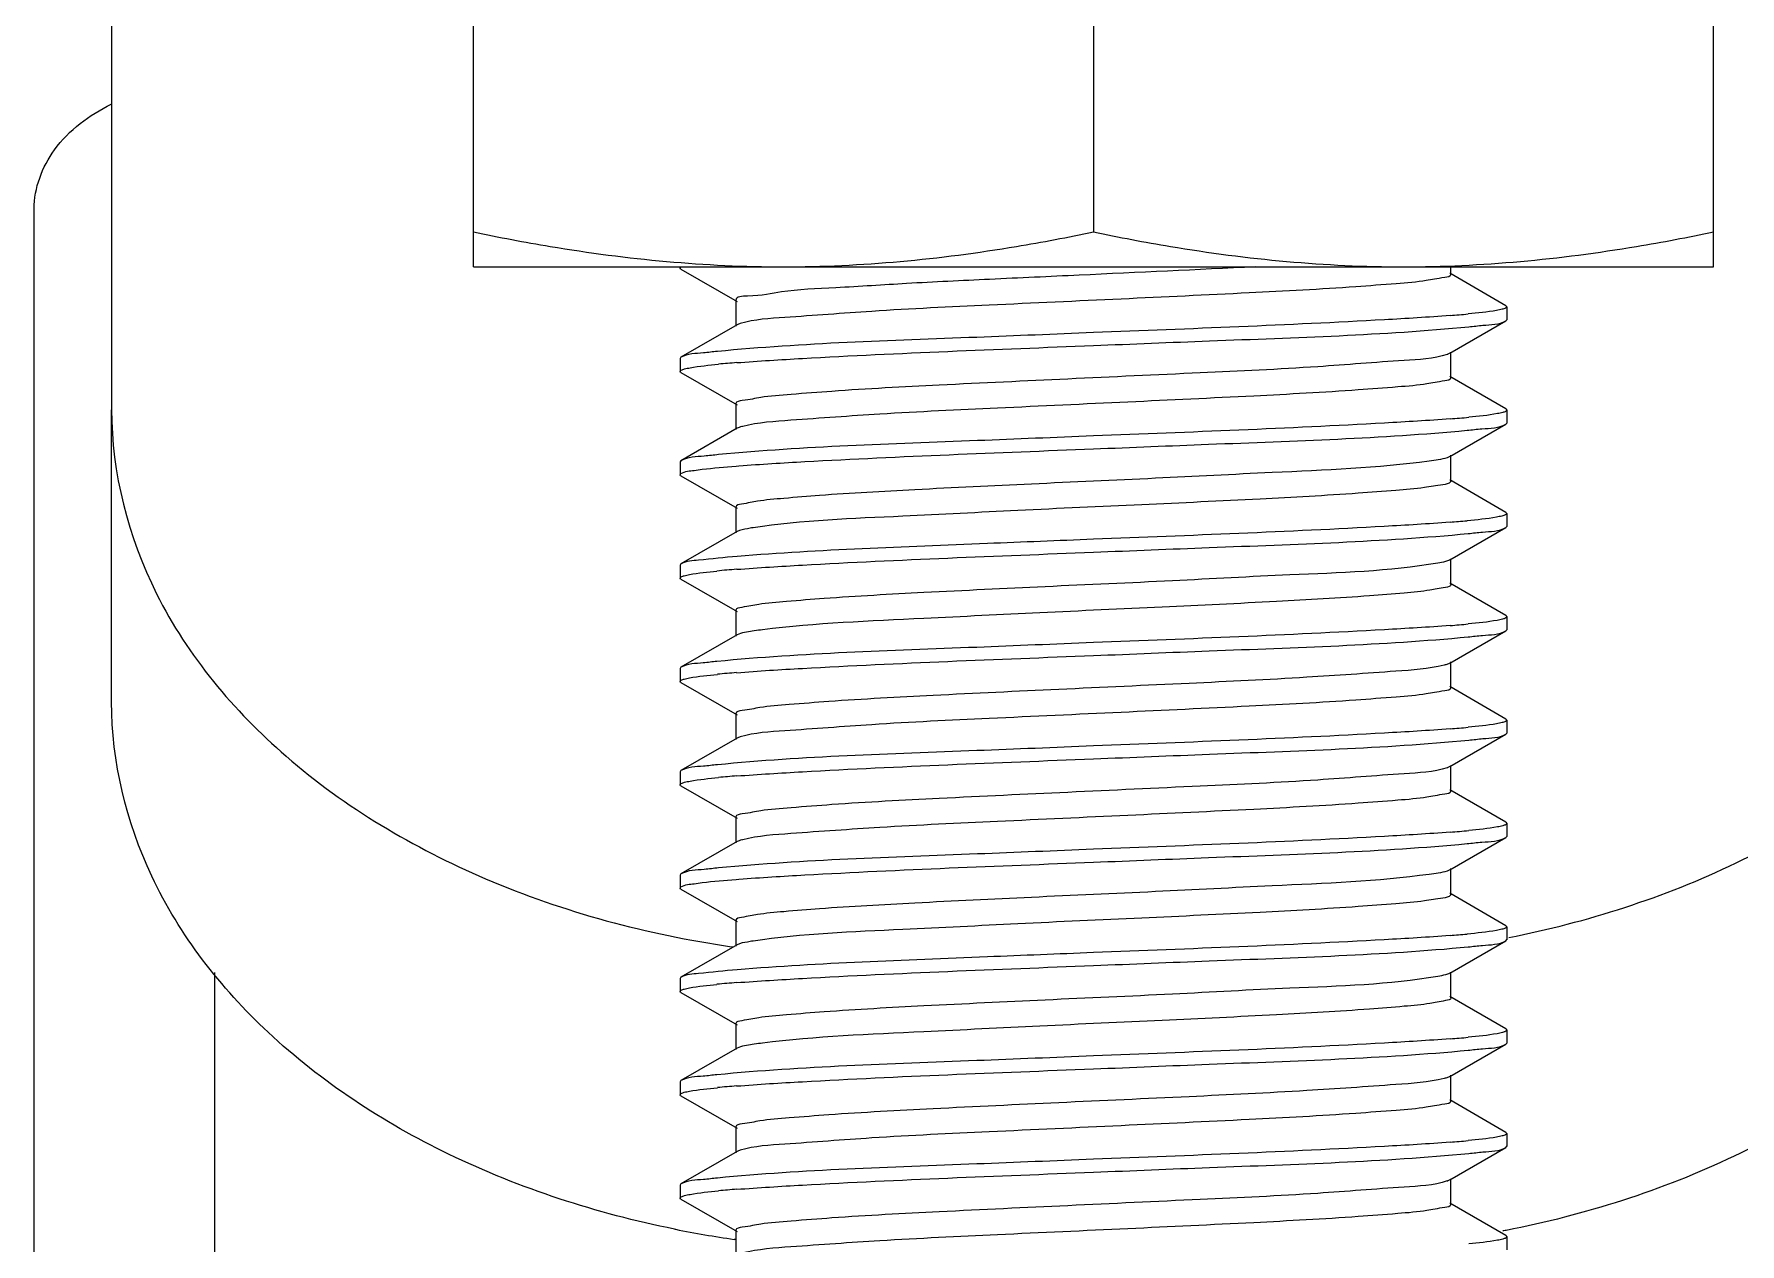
# Model space of a CAD drawing. Extents: x 1382187 to 1725648, y 860327 to 1571294.
# Drawn here: x 1505839.4 to 1506133.1, y 1238495.9 to 1238704.3 of the extents above; entities that cross this region are included whole.
import ezdxf

# ---------------------------------------------------------------- set-up
doc = ezdxf.new("R2010")
doc.units = 0
doc.header["$LTSCALE"] = 1000
doc.header["$MEASUREMENT"] = 0

msp = doc.modelspace()

# ---------------------------------------------------------------- linework, layer by layer
at = {"linetype": 'Continuous'}
for p, q in [((1505915.06, 1238664.22), (1505915.06, 1239198.07)), ((1506128.6, 1238664.22), (1506128.6, 1239198.07)), ((1506021.83, 1239192.06), (1506021.83, 1238670.24)), ((1505852.77, 1238982.51), (1505852.77, 1238639.59)), ((1505839.43, 1235660.53), (1505839.43, 1238674.19)), ((1505915.06, 1238664.22), (1506128.6, 1238664.22)), ((1506083.37, 1238662.89), (1506083.37, 1238664.22)), ((1505950.81, 1238663.81), (1505950.65, 1238664)), ((1505950.81, 1238663.81), (1505960.47, 1238658.22)), ((1506092.84, 1238657.52), (1506083.18, 1238663.11)), ((1505960.28, 1238658.44), (1505960.28, 1238653.99)), ((1506092.84, 1238657.52), (1506093.01, 1238657.33)), ((1506093.01, 1238657.33), (1506093.01, 1238655.1)), ((1505960.47, 1238654.22), (1505950.81, 1238648.63)), ((1506083.18, 1238649.32), (1506092.84, 1238654.91)), ((1506092.84, 1238654.91), (1506093.01, 1238655.11)), ((1506083.37, 1238645.09), (1506083.37, 1238649.54)), ((1505950.81, 1238648.63), (1505950.65, 1238648.43)), ((1505950.65, 1238648.43), (1505950.65, 1238646.21)), ((1506083.18, 1238649.32), (1506082.83, 1238649.16)), ((1505950.81, 1238646.01), (1505950.65, 1238646.21)), ((1505950.81, 1238646.01), (1505960.47, 1238640.42)), ((1506092.84, 1238639.73), (1506083.18, 1238645.32)), ((1505960.28, 1238640.65), (1505960.28, 1238636.2)), ((1505852.77, 1238589.26), (1505852.77, 1238639.59)), ((1506092.84, 1238639.73), (1506093.01, 1238639.53)), ((1506093.01, 1238639.53), (1506093.01, 1238637.31)), ((1505960.47, 1238636.42), (1505950.81, 1238630.83)), ((1506083.18, 1238631.52), (1506092.84, 1238637.11)), ((1506092.84, 1238637.11), (1506093.01, 1238637.31)), ((1506083.37, 1238627.3), (1506083.37, 1238631.75)), ((1505950.81, 1238630.83), (1505950.65, 1238630.64)), ((1505950.65, 1238630.64), (1505950.65, 1238628.41)), ((1505960.29, 1238629.9), (1505960.79, 1238629.94)), ((1505950.81, 1238628.22), (1505950.65, 1238628.41)), ((1505950.81, 1238628.22), (1505960.47, 1238622.63)), ((1506092.84, 1238621.93), (1506083.18, 1238627.52)), ((1505960.28, 1238622.85), (1505960.28, 1238618.4)), ((1506092.84, 1238621.93), (1506093.01, 1238621.74)), ((1506093.01, 1238621.74), (1506093.01, 1238619.51)), ((1505960.47, 1238618.63), (1505950.81, 1238613.04)), ((1506083.18, 1238613.73), (1506092.84, 1238619.32)), ((1506092.84, 1238619.32), (1506093.01, 1238619.51)), ((1505950.81, 1238613.04), (1505950.65, 1238612.84)), ((1505950.65, 1238612.84), (1505950.65, 1238610.62)), ((1506083.37, 1238609.5), (1506083.37, 1238613.95)), ((1505950.81, 1238610.42), (1505950.65, 1238610.62)), ((1505950.81, 1238610.42), (1505960.47, 1238604.83)), ((1506092.84, 1238604.14), (1506083.18, 1238609.73)), ((1505960.28, 1238605.06), (1505960.28, 1238600.61)), ((1506092.84, 1238604.14), (1506093.01, 1238603.94)), ((1506093.01, 1238603.94), (1506093.01, 1238601.72)), ((1505960.47, 1238600.83), (1505950.81, 1238595.24)), ((1505960.74, 1238600.96), (1505960.47, 1238600.83)), ((1506083.18, 1238595.93), (1506092.84, 1238601.52)), ((1506092.84, 1238601.52), (1506093.01, 1238601.72)), ((1505950.81, 1238595.24), (1505950.65, 1238595.05)), ((1505950.65, 1238595.05), (1505950.65, 1238592.82)), ((1506083.37, 1238591.71), (1506083.37, 1238596.16)), ((1505950.81, 1238592.63), (1505950.65, 1238592.82)), ((1505950.81, 1238592.63), (1505960.47, 1238587.04)), ((1506092.84, 1238586.34), (1506083.18, 1238591.93)), ((1505960.28, 1238587.26), (1505960.28, 1238582.81)), ((1506092.84, 1238586.34), (1506093.01, 1238586.15)), ((1506093.01, 1238586.15), (1506093.01, 1238583.92)), ((1505960.47, 1238583.04), (1505950.81, 1238577.45)), ((1506083.18, 1238578.14), (1506092.84, 1238583.73)), ((1506092.84, 1238583.73), (1506093.01, 1238583.93)), ((1505950.81, 1238577.45), (1505950.65, 1238577.25)), ((1505950.65, 1238577.25), (1505950.65, 1238575.03)), ((1506083.18, 1238578.14), (1506082.83, 1238577.99)), ((1506083.37, 1238573.91), (1506083.37, 1238578.36)), ((1505950.81, 1238574.83), (1505950.65, 1238575.03)), ((1505950.81, 1238574.83), (1505960.47, 1238569.24)), ((1506092.84, 1238568.55), (1506083.18, 1238574.14)), ((1505960.28, 1238569.47), (1505960.28, 1238565.02)), ((1506092.84, 1238568.55), (1506093.01, 1238568.35)), ((1506093.01, 1238568.35), (1506093.01, 1238566.13)), ((1505960.47, 1238565.24), (1505950.81, 1238559.65)), ((1506083.18, 1238560.34), (1506092.84, 1238565.93)), ((1506092.84, 1238565.93), (1506093.01, 1238566.13)), ((1505950.81, 1238559.65), (1505950.65, 1238559.46)), ((1505950.65, 1238559.46), (1505950.65, 1238557.23)), ((1505960.29, 1238558.72), (1505960.79, 1238558.76)), ((1506083.37, 1238556.12), (1506083.37, 1238560.57)), ((1505950.81, 1238557.04), (1505950.65, 1238557.23)), ((1505950.81, 1238557.04), (1505960.47, 1238551.45)), ((1506092.84, 1238550.75), (1506083.18, 1238556.34)), ((1505960.28, 1238551.67), (1505960.28, 1238547.22)), ((1506092.84, 1238550.75), (1506093.01, 1238550.56)), ((1506093.01, 1238550.56), (1506093.01, 1238548.33)), ((1505960.47, 1238547.45), (1505950.81, 1238541.86)), ((1505959.48, 1238547.13), (1505959.71, 1238547.1)), ((1506083.18, 1238542.55), (1506092.84, 1238548.14)), ((1506092.84, 1238548.14), (1506093.01, 1238548.34)), ((1505870.57, 1236243.7), (1505870.57, 1238542.66)), ((1505950.81, 1238541.86), (1505950.65, 1238541.66)), ((1505950.65, 1238541.66), (1505950.65, 1238539.44)), ((1506083.37, 1238538.32), (1506083.37, 1238542.77)), ((1505950.81, 1238539.24), (1505950.65, 1238539.44)), ((1505950.81, 1238539.24), (1505960.47, 1238533.65)), ((1506092.84, 1238532.96), (1506083.18, 1238538.55)), ((1505960.28, 1238533.88), (1505960.28, 1238529.43)), ((1506092.84, 1238532.96), (1506093.01, 1238532.76)), ((1506093.01, 1238532.76), (1506093.01, 1238530.54)), ((1505960.47, 1238529.65), (1505950.81, 1238524.06)), ((1505960.74, 1238529.78), (1505960.47, 1238529.65)), ((1506083.18, 1238524.75), (1506092.84, 1238530.34)), ((1506092.84, 1238530.34), (1506093.01, 1238530.54)), ((1505950.81, 1238524.06), (1505950.65, 1238523.87)), ((1505950.65, 1238523.87), (1505950.65, 1238521.64)), ((1506083.37, 1238520.53), (1506083.37, 1238524.98)), ((1505950.81, 1238521.45), (1505950.65, 1238521.64)), ((1505950.81, 1238521.45), (1505960.47, 1238515.86)), ((1506092.84, 1238515.16), (1506083.18, 1238520.75)), ((1505960.28, 1238516.08), (1505960.28, 1238511.63)), ((1506092.84, 1238515.16), (1506093.01, 1238514.97)), ((1506093.01, 1238514.97), (1506093.01, 1238512.74)), ((1505960.47, 1238511.86), (1505950.81, 1238506.27)), ((1506083.18, 1238506.96), (1506092.84, 1238512.55)), ((1506092.84, 1238512.55), (1506093.01, 1238512.75)), ((1505950.81, 1238506.27), (1505950.65, 1238506.07)), ((1505950.65, 1238506.07), (1505950.65, 1238503.85)), ((1506083.18, 1238506.96), (1506082.83, 1238506.81)), ((1506083.37, 1238502.73), (1506083.37, 1238507.18)), ((1505950.81, 1238503.65), (1505950.65, 1238503.85)), ((1505950.81, 1238503.65), (1505960.47, 1238498.06)), ((1506092.84, 1238497.37), (1506083.18, 1238502.96)), ((1505949.88, 1238498.45), (1505949.69, 1238498.49)), ((1505960.22, 1238496.7), (1505959.99, 1238496.73)), ((1505960.28, 1238498.29), (1505960.28, 1238493.84)), ((1506092.5, 1238498.21), (1506092.31, 1238498.17)), ((1506092.74, 1238498.25), (1506092.5, 1238498.21)), ((1506092.87, 1238498.28), (1506092.74, 1238498.25)), ((1506092.84, 1238497.37), (1506093.01, 1238497.17)), ((1506093.01, 1238497.17), (1506093.01, 1238494.95))]:
    msp.add_line(p, q, dxfattribs=at)
for centre, radius, start, end in [((1506067.52, 1238857.54), 202.32, 274.4572, 275.3373), ((1505976.05, 1238446.93), 201.39, 94.4567, 95.3502), ((1506081.48, 1238653.05), 4.11, 287.9093, 289.0439), ((1506067.75, 1238837.07), 199.64, 274.4562, 275.3757), ((1505963.65, 1238627.45), 9.56, 103.4604, 104.3304), ((1506067.15, 1238826.34), 206.72, 274.4595, 275.2732), ((1505975.54, 1238417.47), 195.24, 94.4466, 95.4486), ((1506067.56, 1238803.69), 201.86, 274.4571, 275.3431), ((1505975.66, 1238398.24), 196.68, 94.4521, 95.4224), ((1506067.52, 1238786.36), 202.32, 274.4572, 275.3373), ((1505976.05, 1238375.75), 201.39, 94.4567, 95.3502), ((1506081.48, 1238581.87), 4.11, 287.9093, 289.0439), ((1506067.75, 1238765.89), 199.64, 274.4562, 275.3757), ((1505963.65, 1238556.27), 9.56, 103.4604, 104.3304), ((1506067.15, 1238755.16), 206.72, 274.4595, 275.2732), ((1505975.54, 1238346.29), 195.24, 94.4466, 95.4486), ((1506067.56, 1238732.51), 201.86, 274.4571, 275.3431), ((1505975.66, 1238327.06), 196.68, 94.4521, 95.4224), ((1506067.52, 1238715.18), 202.32, 274.4572, 275.3373), ((1506081.48, 1238510.69), 4.11, 287.9093, 289.0439), ((1505976.05, 1238304.57), 201.39, 94.4567, 95.3502), ((1505985.39, 1238675.95), 181.01, 258.6889, 261.9339)]:
    msp.add_arc(centre, radius, start, end, dxfattribs=at)
for points, knots in [([(1505839.43, 1238674.19), (1505839.43, 1238677.78), (1505842.41, 1238685.6), (1505848.94, 1238690.36), (1505852.68, 1238692.22)], [0, 0, 0, 0, 0.461863, 1, 1, 1, 1]), ([(1505915.06, 1238670.24), (1505919.45, 1238669.31), (1505937.06, 1238665.95), (1505955.01, 1238664.22), (1505968.44, 1238664.22)], [0, 0, 0, 0, 0.250789, 1, 1, 1, 1]), ([(1505968.44, 1238664.22), (1505981.87, 1238664.22), (1505999.82, 1238665.95), (1506017.43, 1238669.31), (1506021.83, 1238670.24)], [0, 0, 0, 0, 0.749211, 1, 1, 1, 1]), ([(1506021.83, 1238670.24), (1506026.22, 1238669.31), (1506043.83, 1238665.95), (1506061.78, 1238664.22), (1506075.21, 1238664.22)], [0, 0, 0, 0, 0.250789, 1, 1, 1, 1]), ([(1506075.21, 1238664.22), (1506088.64, 1238664.22), (1506106.59, 1238665.95), (1506124.2, 1238669.31), (1506128.6, 1238670.24)], [0, 0, 0, 0, 0.749211, 1, 1, 1, 1]), ([(1505950.65, 1238664), (1505950.65, 1238664.04), (1505950.71, 1238664.14), (1505950.81, 1238664.19), (1505950.87, 1238664.22)], [0, 0, 0, 0, 0.384576, 1, 1, 1, 1]), ([(1506049.75, 1238664.22), (1506039.63, 1238663.7), (1506024.35, 1238663.01), (1506004.35, 1238662.07), (1505990.28, 1238661.41), (1505978.61, 1238660.62), (1505968.79, 1238660.22), (1505964.31, 1238659.1), (1505960.28, 1238659.15), (1505960.28, 1238658.44)], [0, 0, 0, 0, 0.338564, 0.510837, 0.670229, 0.806445, 0.910702, 0.97638, 1, 1, 1, 1]), ([(1506083.37, 1238662.89), (1506083.37, 1238662.49), (1506081.27, 1238662.25), (1506078.71, 1238661.67), (1506073.28, 1238661.25), (1506063.3, 1238660.47), (1506047.38, 1238659.64), (1506026.39, 1238658.65), (1506004.71, 1238657.64), (1505985.37, 1238656.76), (1505971.14, 1238655.61), (1505963.49, 1238655.17), (1505961.02, 1238654.43)], [0, 0, 0, 0, 0.009703, 0.035887, 0.07813, 0.135078, 0.284815, 0.464601, 0.649729, 0.81476, 0.937049, 1, 1, 1, 1]), ([(1506083.25, 1238655.83), (1506079.47, 1238655.53), (1506059.01, 1238654.29), (1506038.53, 1238653.54), (1506021.83, 1238652.88)], [0, 0, 0, 0, 0.184553, 1, 1, 1, 1]), ([(1506092.19, 1238656.9), (1506091.88, 1238656.82), (1506089.94, 1238656.43), (1506087.98, 1238656.25), (1506086.34, 1238656.09)], [0, 0, 0, 0, 0.163341, 1, 1, 1, 1]), ([(1506093, 1238657.33), (1506093, 1238657.23), (1506092.67, 1238657.02), (1506092.4, 1238656.95), (1506092.19, 1238656.9)], [0, 0, 0, 0, 0.314295, 1, 1, 1, 1]), ([(1506021.83, 1238652.88), (1506015.14, 1238652.61), (1505993.55, 1238651.69), (1505971.92, 1238651.07), (1505957.07, 1238649.64)], [0, 0, 0, 0, 0.309586, 1, 1, 1, 1]), ([(1505961.02, 1238654.43), (1505960.91, 1238654.4), (1505960.72, 1238654.34), (1505960.55, 1238654.26), (1505960.47, 1238654.22)], [0, 0, 0, 0, 0.569522, 1, 1, 1, 1]), ([(1506021.83, 1238650.66), (1506028.49, 1238650.92), (1506050.03, 1238651.84), (1506071.61, 1238652.47), (1506086.45, 1238653.88)], [0, 0, 0, 0, 0.309073, 1, 1, 1, 1]), ([(1506086.45, 1238653.88), (1506087.26, 1238653.96), (1506089.37, 1238654.25), (1506091.68, 1238654.24), (1506092.84, 1238654.91)], [0, 0, 0, 0, 0.379133, 1, 1, 1, 1]), ([(1505957.07, 1238649.64), (1505956.27, 1238649.57), (1505954.21, 1238649.27), (1505951.95, 1238649.28), (1505950.81, 1238648.63)], [0, 0, 0, 0, 0.378727, 1, 1, 1, 1]), ([(1505960.4, 1238647.71), (1505964.17, 1238648), (1505984.64, 1238649.24), (1506005.12, 1238649.99), (1506021.83, 1238650.66)], [0, 0, 0, 0, 0.184541, 1, 1, 1, 1]), ([(1505950.65, 1238646.21), (1505950.65, 1238646.3), (1505950.97, 1238646.51), (1505951.23, 1238646.57), (1505951.44, 1238646.63)], [0, 0, 0, 0, 0.315177, 1, 1, 1, 1]), ([(1505951.44, 1238646.63), (1505951.74, 1238646.71), (1505953.67, 1238647.1), (1505955.63, 1238647.28), (1505957.27, 1238647.44)], [0, 0, 0, 0, 0.16229, 1, 1, 1, 1]), ([(1506082.75, 1238649.14), (1506080.37, 1238648.37), (1506072.8, 1238647.97), (1506058.7, 1238646.78), (1506039.37, 1238645.92), (1506017.64, 1238644.9), (1505996.53, 1238643.91), (1505980.51, 1238643.08), (1505970.46, 1238642.29), (1505964.98, 1238641.87), (1505962.39, 1238641.28), (1505960.28, 1238641.05), (1505960.28, 1238640.65)], [0, 0, 0, 0, 0.061098, 0.182334, 0.347135, 0.532706, 0.713328, 0.863975, 0.921317, 0.963856, 0.990226, 1, 1, 1, 1]), ([(1506083.37, 1238645.09), (1506083.37, 1238644.71), (1506081.33, 1238644.46), (1506078.83, 1238643.89), (1506073.53, 1238643.47), (1506063.77, 1238642.7), (1506048.17, 1238641.88), (1506027.52, 1238640.9), (1506006.04, 1238639.91), (1505986.68, 1238639.01), (1505972.08, 1238637.95), (1505964.14, 1238637.4), (1505961.43, 1238636.74)], [0, 0, 0, 0, 0.009517, 0.035128, 0.076492, 0.132277, 0.279305, 0.456588, 0.640385, 0.806077, 0.931494, 1, 1, 1, 1]), ([(1505852.77, 1238639.59), (1505852.77, 1238628.72), (1505858.73, 1238605.66), (1505882.62, 1238577.25), (1505917.54, 1238556.58), (1505944.99, 1238549.23), (1505959.48, 1238547.13)], [0, 0, 0, 0, 0.21365, 0.448299, 0.712201, 1, 1, 1, 1]), ([(1506083.26, 1238638.03), (1506079.49, 1238637.74), (1506059.02, 1238636.5), (1506038.53, 1238635.75), (1506021.83, 1238635.08)], [0, 0, 0, 0, 0.184509, 1, 1, 1, 1]), ([(1506092.3, 1238639.13), (1506091.99, 1238639.05), (1506090.06, 1238638.65), (1506088.1, 1238638.46), (1506086.45, 1238638.31)], [0, 0, 0, 0, 0.159053, 1, 1, 1, 1]), ([(1506093, 1238639.53), (1506093.01, 1238639.45), (1506092.72, 1238639.25), (1506092.48, 1238639.18), (1506092.3, 1238639.13)], [0, 0, 0, 0, 0.319254, 1, 1, 1, 1]), ([(1506093.37, 1238548.71), (1506106.83, 1238551.37), (1506132.16, 1238559.45), (1506164.06, 1238580.14), (1506185.59, 1238607.55), (1506190.88, 1238629.29), (1506190.88, 1238639.59)], [0, 0, 0, 0, 0.287091, 0.549791, 0.784575, 1, 1, 1, 1]), ([(1506021.83, 1238635.08), (1506015.18, 1238634.82), (1505993.66, 1238633.9), (1505972.1, 1238633.27), (1505957.27, 1238631.87)], [0, 0, 0, 0, 0.308784, 1, 1, 1, 1]), ([(1505961.29, 1238636.71), (1505961.12, 1238636.67), (1505960.85, 1238636.59), (1505960.58, 1238636.48), (1505960.47, 1238636.42)], [0, 0, 0, 0, 0.585672, 1, 1, 1, 1]), ([(1506021.83, 1238632.86), (1506028.43, 1238633.12), (1506049.88, 1238634.03), (1506071.36, 1238634.68), (1506086.15, 1238636.06)], [0, 0, 0, 0, 0.307895, 1, 1, 1, 1]), ([(1506086.15, 1238636.06), (1506087.01, 1238636.14), (1506089.21, 1238636.44), (1506091.63, 1238636.41), (1506092.84, 1238637.11)], [0, 0, 0, 0, 0.380051, 1, 1, 1, 1]), ([(1505957.27, 1238631.87), (1505956.45, 1238631.79), (1505954.32, 1238631.49), (1505951.99, 1238631.51), (1505950.81, 1238630.83)], [0, 0, 0, 0, 0.379378, 1, 1, 1, 1]), ([(1505960.79, 1238629.94), (1505964.57, 1238630.23), (1505984.9, 1238631.45), (1506005.26, 1238632.2), (1506021.83, 1238632.86)], [0, 0, 0, 0, 0.186017, 1, 1, 1, 1]), ([(1505950.65, 1238628.41), (1505950.65, 1238628.49), (1505951.48, 1238629.09), (1505952.32, 1238629.04), (1505953.1, 1238629.16)], [0, 0, 0, 0, 0.092798, 1, 1, 1, 1]), ([(1505953.1, 1238629.16), (1505953.55, 1238629.23), (1505955.94, 1238629.54), (1505958.35, 1238629.75), (1505960.29, 1238629.9)], [0, 0, 0, 0, 0.190958, 1, 1, 1, 1]), ([(1506079.66, 1238630.76), (1506070.7, 1238629.55), (1506054.93, 1238628.94), (1506032.09, 1238627.74), (1506011.56, 1238626.84), (1505992.32, 1238625.9), (1505978, 1238625.12), (1505969.14, 1238624.39), (1505964.37, 1238623.98), (1505962.1, 1238623.46), (1505960.28, 1238623.2), (1505960.28, 1238622.85)], [0, 0, 0, 0, 0.226556, 0.394464, 0.573122, 0.741029, 0.877994, 0.929534, 0.967621, 0.99116, 1, 1, 1, 1]), ([(1506083.18, 1238631.52), (1506083.03, 1238631.44), (1506081.89, 1238631.04), (1506080.69, 1238630.9), (1506079.66, 1238630.76)], [0, 0, 0, 0, 0.140461, 1, 1, 1, 1]), ([(1506083.33, 1238627.19), (1506083.02, 1238626.82), (1506081.29, 1238626.63), (1506078.3, 1238626.06), (1506073.35, 1238625.66), (1506063.96, 1238624.93), (1506049.35, 1238624.15), (1506029.83, 1238623.2), (1506009.31, 1238622.31), (1505987.01, 1238621.09), (1505971.74, 1238620.57), (1505963.22, 1238619.28)], [0, 0, 0, 0, 0.011937, 0.038615, 0.07957, 0.133598, 0.274096, 0.443272, 0.620779, 0.785256, 1, 1, 1, 1]), ([(1506083.37, 1238627.3), (1506083.37, 1238627.28), (1506083.36, 1238627.24), (1506083.34, 1238627.21), (1506083.33, 1238627.19)], [0, 0, 0, 0, 0.463467, 1, 1, 1, 1]), ([(1506083.23, 1238620.24), (1506079.46, 1238619.94), (1506059, 1238618.7), (1506038.52, 1238617.95), (1506021.83, 1238617.29)], [0, 0, 0, 0, 0.184619, 1, 1, 1, 1]), ([(1506092.17, 1238621.3), (1506091.85, 1238621.22), (1506089.86, 1238620.83), (1506087.84, 1238620.64), (1506086.15, 1238620.49)], [0, 0, 0, 0, 0.163149, 1, 1, 1, 1]), ([(1506093, 1238621.74), (1506093, 1238621.64), (1506092.66, 1238621.43), (1506092.38, 1238621.36), (1506092.17, 1238621.3)], [0, 0, 0, 0, 0.312916, 1, 1, 1, 1]), ([(1505963.22, 1238619.28), (1505962.89, 1238619.23), (1505961.97, 1238619.06), (1505961, 1238618.93), (1505960.47, 1238618.63)], [0, 0, 0, 0, 0.353551, 1, 1, 1, 1]), ([(1506021.83, 1238617.29), (1506015.74, 1238617.05), (1505995.29, 1238616.2), (1505974.82, 1238615.47), (1505960.5, 1238614.35)], [0, 0, 0, 0, 0.297814, 1, 1, 1, 1]), ([(1506021.83, 1238615.07), (1506028.47, 1238615.33), (1506049.98, 1238616.25), (1506071.53, 1238616.88), (1506086.36, 1238618.28)], [0, 0, 0, 0, 0.308711, 1, 1, 1, 1]), ([(1506086.36, 1238618.28), (1506087.18, 1238618.36), (1506089.32, 1238618.66), (1506091.66, 1238618.64), (1506092.84, 1238619.32)], [0, 0, 0, 0, 0.379419, 1, 1, 1, 1]), ([(1505960.5, 1238614.35), (1505958.27, 1238614.17), (1505955.12, 1238613.73), (1505951.71, 1238613.55), (1505950.82, 1238613.04)], [0, 0, 0, 0, 0.683777, 1, 1, 1, 1]), ([(1505960.4, 1238612.12), (1505964.17, 1238612.41), (1505984.64, 1238613.65), (1506005.12, 1238614.4), (1506021.83, 1238615.07)], [0, 0, 0, 0, 0.184504, 1, 1, 1, 1]), ([(1505951.37, 1238611.02), (1505951.66, 1238611.1), (1505953.52, 1238611.49), (1505955.42, 1238611.67), (1505957, 1238611.82)], [0, 0, 0, 0, 0.160861, 1, 1, 1, 1]), ([(1506081.12, 1238613.18), (1506072.72, 1238611.74), (1506057.39, 1238611.35), (1506034.87, 1238610.06), (1506013.84, 1238609.16), (1505993.89, 1238608.18), (1505978.93, 1238607.38), (1505969.63, 1238606.63), (1505964.59, 1238606.22), (1505962.21, 1238605.68), (1505960.28, 1238605.43), (1505960.28, 1238605.06)], [0, 0, 0, 0, 0.210773, 0.377666, 0.558838, 0.731273, 0.873076, 0.926648, 0.966309, 0.990838, 1, 1, 1, 1]), ([(1506083.18, 1238613.73), (1506082.95, 1238613.59), (1506082.25, 1238613.4), (1506081.56, 1238613.26), (1506081.12, 1238613.18)], [0, 0, 0, 0, 0.374139, 1, 1, 1, 1]), ([(1505950.65, 1238610.62), (1505950.65, 1238610.71), (1505950.94, 1238610.9), (1505951.18, 1238610.97), (1505951.37, 1238611.02)], [0, 0, 0, 0, 0.319044, 1, 1, 1, 1]), ([(1506083.37, 1238609.5), (1506083.37, 1238609.16), (1506081.61, 1238608.89), (1506079.39, 1238608.4), (1506074.75, 1238607.98), (1506066.1, 1238607.27), (1506052.11, 1238606.49), (1506033.23, 1238605.57), (1506012.96, 1238604.67), (1505990.02, 1238603.5), (1505974.06, 1238602.83), (1505964.85, 1238601.71)], [0, 0, 0, 0, 0.008683, 0.031763, 0.069103, 0.119686, 0.254361, 0.420111, 0.597552, 0.765912, 1, 1, 1, 1]), ([(1506083.25, 1238602.44), (1506079.48, 1238602.15), (1506059.01, 1238600.91), (1506038.53, 1238600.16), (1506021.83, 1238599.49)], [0, 0, 0, 0, 0.184538, 1, 1, 1, 1]), ([(1506092.28, 1238603.54), (1506091.97, 1238603.45), (1506090.01, 1238603.05), (1506088.03, 1238602.87), (1506086.36, 1238602.71)], [0, 0, 0, 0, 0.159502, 1, 1, 1, 1]), ([(1506093, 1238603.94), (1506093, 1238603.85), (1506092.71, 1238603.66), (1506092.46, 1238603.59), (1506092.28, 1238603.54)], [0, 0, 0, 0, 0.318137, 1, 1, 1, 1]), ([(1506021.83, 1238599.49), (1506015.13, 1238599.23), (1505993.51, 1238598.3), (1505971.86, 1238597.68), (1505957, 1238596.25)], [0, 0, 0, 0, 0.309919, 1, 1, 1, 1]), ([(1505964.85, 1238601.71), (1505964.38, 1238601.65), (1505963, 1238601.45), (1505961.6, 1238601.28), (1505960.74, 1238600.96)], [0, 0, 0, 0, 0.341642, 1, 1, 1, 1]), ([(1506021.83, 1238597.27), (1506028.47, 1238597.53), (1506049.98, 1238598.45), (1506071.52, 1238599.09), (1506086.34, 1238600.48)], [0, 0, 0, 0, 0.308641, 1, 1, 1, 1]), ([(1506086.34, 1238600.48), (1506087.17, 1238600.56), (1506089.31, 1238600.86), (1506091.66, 1238600.84), (1506092.84, 1238601.52)], [0, 0, 0, 0, 0.379512, 1, 1, 1, 1]), ([(1505960.39, 1238594.32), (1505964.16, 1238594.62), (1505984.63, 1238595.86), (1506005.12, 1238596.61), (1506021.83, 1238597.27)], [0, 0, 0, 0, 0.184493, 1, 1, 1, 1]), ([(1505957, 1238596.25), (1505956.21, 1238596.18), (1505954.17, 1238595.89), (1505951.94, 1238595.89), (1505950.81, 1238595.24)], [0, 0, 0, 0, 0.378482, 1, 1, 1, 1]), ([(1505951.38, 1238593.23), (1505951.67, 1238593.31), (1505953.55, 1238593.7), (1505955.47, 1238593.88), (1505957.07, 1238594.03)], [0, 0, 0, 0, 0.160696, 1, 1, 1, 1]), ([(1506082.22, 1238595.61), (1506079.5, 1238594.96), (1506071.56, 1238594.4), (1506056.95, 1238593.35), (1506037.59, 1238592.44), (1506016.12, 1238591.45), (1505995.47, 1238590.47), (1505979.87, 1238589.65), (1505970.12, 1238588.88), (1505964.82, 1238588.46), (1505962.32, 1238587.89), (1505960.28, 1238587.65), (1505960.28, 1238587.26)], [0, 0, 0, 0, 0.068576, 0.194029, 0.359725, 0.543506, 0.720761, 0.867753, 0.923531, 0.964877, 0.99049, 1, 1, 1, 1]), ([(1506083.18, 1238595.93), (1506083.06, 1238595.86), (1506082.74, 1238595.74), (1506082.41, 1238595.66), (1506082.22, 1238595.61)], [0, 0, 0, 0, 0.406881, 1, 1, 1, 1]), ([(1505950.65, 1238592.82), (1505950.65, 1238592.91), (1505950.94, 1238593.11), (1505951.19, 1238593.18), (1505951.38, 1238593.23)], [0, 0, 0, 0, 0.318595, 1, 1, 1, 1]), ([(1506083.37, 1238591.71), (1506083.37, 1238591.31), (1506081.27, 1238591.07), (1506078.71, 1238590.49), (1506073.28, 1238590.07), (1506063.3, 1238589.29), (1506047.38, 1238588.46), (1506026.39, 1238587.47), (1506004.71, 1238586.46), (1505985.37, 1238585.58), (1505971.14, 1238584.43), (1505963.49, 1238583.99), (1505961.02, 1238583.25)], [0, 0, 0, 0, 0.009703, 0.035887, 0.07813, 0.135078, 0.284815, 0.464601, 0.649729, 0.81476, 0.937049, 1, 1, 1, 1]), ([(1505949.69, 1238498.49), (1505936.3, 1238501.19), (1505911.1, 1238509.31), (1505879.4, 1238530), (1505858.02, 1238557.34), (1505852.77, 1238579), (1505852.77, 1238589.26)], [0, 0, 0, 0, 0.287033, 0.549656, 0.784455, 1, 1, 1, 1]), ([(1506190.88, 1238589.26), (1506190.88, 1238578.93), (1506185.55, 1238557.11), (1506163.9, 1238529.65), (1506131.84, 1238508.95), (1506106.39, 1238500.91), (1506092.87, 1238498.28)], [0, 0, 0, 0, 0.215323, 0.450097, 0.712862, 1, 1, 1, 1]), ([(1506092.19, 1238585.72), (1506091.88, 1238585.64), (1506089.94, 1238585.25), (1506087.98, 1238585.07), (1506086.34, 1238584.91)], [0, 0, 0, 0, 0.163341, 1, 1, 1, 1]), ([(1506093, 1238586.15), (1506093, 1238586.05), (1506092.67, 1238585.84), (1506092.4, 1238585.77), (1506092.19, 1238585.72)], [0, 0, 0, 0, 0.314295, 1, 1, 1, 1]), ([(1505961.02, 1238583.25), (1505960.91, 1238583.22), (1505960.72, 1238583.16), (1505960.55, 1238583.08), (1505960.47, 1238583.04)], [0, 0, 0, 0, 0.569522, 1, 1, 1, 1]), ([(1506083.25, 1238584.65), (1506079.47, 1238584.35), (1506059.01, 1238583.11), (1506038.53, 1238582.36), (1506021.83, 1238581.7)], [0, 0, 0, 0, 0.184553, 1, 1, 1, 1]), ([(1506021.83, 1238579.48), (1506028.49, 1238579.74), (1506050.03, 1238580.66), (1506071.61, 1238581.29), (1506086.45, 1238582.7)], [0, 0, 0, 0, 0.309073, 1, 1, 1, 1]), ([(1506086.45, 1238582.7), (1506087.26, 1238582.78), (1506089.37, 1238583.07), (1506091.68, 1238583.06), (1506092.84, 1238583.73)], [0, 0, 0, 0, 0.379133, 1, 1, 1, 1]), ([(1506021.83, 1238581.7), (1506015.14, 1238581.43), (1505993.55, 1238580.51), (1505971.92, 1238579.89), (1505957.07, 1238578.46)], [0, 0, 0, 0, 0.309586, 1, 1, 1, 1]), ([(1505960.4, 1238576.53), (1505964.17, 1238576.82), (1505984.64, 1238578.06), (1506005.12, 1238578.81), (1506021.83, 1238579.48)], [0, 0, 0, 0, 0.184541, 1, 1, 1, 1]), ([(1505957.07, 1238578.46), (1505956.27, 1238578.39), (1505954.21, 1238578.09), (1505951.95, 1238578.11), (1505950.81, 1238577.45)], [0, 0, 0, 0, 0.378727, 1, 1, 1, 1]), ([(1505951.44, 1238575.45), (1505951.74, 1238575.53), (1505953.67, 1238575.92), (1505955.63, 1238576.1), (1505957.27, 1238576.26)], [0, 0, 0, 0, 0.16229, 1, 1, 1, 1]), ([(1506082.75, 1238577.96), (1506080.37, 1238577.19), (1506072.8, 1238576.79), (1506058.7, 1238575.6), (1506039.37, 1238574.74), (1506017.64, 1238573.72), (1505996.53, 1238572.73), (1505980.51, 1238571.9), (1505970.46, 1238571.11), (1505964.98, 1238570.69), (1505962.39, 1238570.1), (1505960.28, 1238569.87), (1505960.28, 1238569.47)], [0, 0, 0, 0, 0.061098, 0.182334, 0.347135, 0.532706, 0.713328, 0.863975, 0.921317, 0.963856, 0.990226, 1, 1, 1, 1]), ([(1505950.65, 1238575.03), (1505950.65, 1238575.12), (1505950.97, 1238575.33), (1505951.23, 1238575.39), (1505951.44, 1238575.45)], [0, 0, 0, 0, 0.315177, 1, 1, 1, 1]), ([(1506083.37, 1238573.91), (1506083.37, 1238573.53), (1506081.33, 1238573.28), (1506078.83, 1238572.71), (1506073.53, 1238572.29), (1506063.77, 1238571.52), (1506048.17, 1238570.7), (1506027.52, 1238569.72), (1506006.04, 1238568.73), (1505986.68, 1238567.83), (1505972.08, 1238566.77), (1505964.14, 1238566.22), (1505961.43, 1238565.56)], [0, 0, 0, 0, 0.009517, 0.035128, 0.076492, 0.132277, 0.279305, 0.456588, 0.640385, 0.806077, 0.931494, 1, 1, 1, 1]), ([(1506092.3, 1238567.95), (1506091.99, 1238567.87), (1506090.06, 1238567.47), (1506088.1, 1238567.28), (1506086.45, 1238567.13)], [0, 0, 0, 0, 0.159053, 1, 1, 1, 1]), ([(1506093, 1238568.35), (1506093.01, 1238568.27), (1506092.72, 1238568.07), (1506092.48, 1238568), (1506092.3, 1238567.95)], [0, 0, 0, 0, 0.319254, 1, 1, 1, 1]), ([(1505961.29, 1238565.53), (1505961.12, 1238565.49), (1505960.85, 1238565.41), (1505960.58, 1238565.3), (1505960.47, 1238565.24)], [0, 0, 0, 0, 0.585672, 1, 1, 1, 1]), ([(1506083.26, 1238566.85), (1506079.49, 1238566.56), (1506059.02, 1238565.32), (1506038.53, 1238564.57), (1506021.83, 1238563.9)], [0, 0, 0, 0, 0.184509, 1, 1, 1, 1]), ([(1506021.83, 1238561.68), (1506028.43, 1238561.94), (1506049.88, 1238562.85), (1506071.36, 1238563.5), (1506086.15, 1238564.88)], [0, 0, 0, 0, 0.307895, 1, 1, 1, 1]), ([(1506086.15, 1238564.88), (1506087.01, 1238564.96), (1506089.21, 1238565.26), (1506091.63, 1238565.23), (1506092.84, 1238565.93)], [0, 0, 0, 0, 0.380051, 1, 1, 1, 1]), ([(1506021.83, 1238563.9), (1506015.18, 1238563.64), (1505993.66, 1238562.72), (1505972.1, 1238562.09), (1505957.27, 1238560.69)], [0, 0, 0, 0, 0.308784, 1, 1, 1, 1]), ([(1505960.79, 1238558.76), (1505964.57, 1238559.05), (1505984.9, 1238560.27), (1506005.26, 1238561.02), (1506021.83, 1238561.68)], [0, 0, 0, 0, 0.186017, 1, 1, 1, 1]), ([(1505957.27, 1238560.69), (1505956.45, 1238560.61), (1505954.32, 1238560.31), (1505951.99, 1238560.33), (1505950.81, 1238559.65)], [0, 0, 0, 0, 0.379378, 1, 1, 1, 1]), ([(1505953.1, 1238557.98), (1505953.55, 1238558.05), (1505955.94, 1238558.36), (1505958.35, 1238558.57), (1505960.29, 1238558.72)], [0, 0, 0, 0, 0.190958, 1, 1, 1, 1]), ([(1506079.66, 1238559.58), (1506070.7, 1238558.37), (1506054.93, 1238557.76), (1506032.09, 1238556.56), (1506011.56, 1238555.66), (1505992.32, 1238554.72), (1505978, 1238553.94), (1505969.14, 1238553.21), (1505964.37, 1238552.8), (1505962.1, 1238552.29), (1505960.28, 1238552.02), (1505960.28, 1238551.67)], [0, 0, 0, 0, 0.226556, 0.394464, 0.573122, 0.741029, 0.877994, 0.929534, 0.967621, 0.99116, 1, 1, 1, 1]), ([(1506083.18, 1238560.34), (1506083.03, 1238560.26), (1506081.89, 1238559.86), (1506080.69, 1238559.72), (1506079.66, 1238559.58)], [0, 0, 0, 0, 0.140461, 1, 1, 1, 1]), ([(1505950.65, 1238557.23), (1505950.65, 1238557.31), (1505951.48, 1238557.91), (1505952.32, 1238557.86), (1505953.1, 1238557.98)], [0, 0, 0, 0, 0.092798, 1, 1, 1, 1]), ([(1506083.33, 1238556.01), (1506083.02, 1238555.64), (1506081.29, 1238555.45), (1506078.3, 1238554.88), (1506073.35, 1238554.48), (1506063.96, 1238553.75), (1506049.35, 1238552.97), (1506029.83, 1238552.02), (1506009.31, 1238551.13), (1505987.01, 1238549.91), (1505971.74, 1238549.39), (1505963.22, 1238548.1)], [0, 0, 0, 0, 0.011937, 0.038615, 0.07957, 0.133598, 0.274096, 0.443272, 0.620779, 0.785256, 1, 1, 1, 1]), ([(1506083.37, 1238556.12), (1506083.37, 1238556.1), (1506083.36, 1238556.06), (1506083.34, 1238556.03), (1506083.33, 1238556.01)], [0, 0, 0, 0, 0.463467, 1, 1, 1, 1]), ([(1506092.17, 1238550.12), (1506091.85, 1238550.04), (1506089.86, 1238549.65), (1506087.84, 1238549.46), (1506086.15, 1238549.31)], [0, 0, 0, 0, 0.163149, 1, 1, 1, 1]), ([(1506093, 1238550.56), (1506093, 1238550.46), (1506092.66, 1238550.25), (1506092.38, 1238550.18), (1506092.17, 1238550.12)], [0, 0, 0, 0, 0.312916, 1, 1, 1, 1]), ([(1505963.22, 1238548.1), (1505962.89, 1238548.05), (1505961.97, 1238547.88), (1505961, 1238547.75), (1505960.47, 1238547.45)], [0, 0, 0, 0, 0.353551, 1, 1, 1, 1]), ([(1506083.23, 1238549.06), (1506079.46, 1238548.76), (1506059, 1238547.52), (1506038.52, 1238546.77), (1506021.83, 1238546.11)], [0, 0, 0, 0, 0.184619, 1, 1, 1, 1]), ([(1506021.83, 1238543.89), (1506028.47, 1238544.15), (1506049.98, 1238545.07), (1506071.53, 1238545.7), (1506086.36, 1238547.1)], [0, 0, 0, 0, 0.308711, 1, 1, 1, 1]), ([(1506086.36, 1238547.1), (1506087.18, 1238547.18), (1506089.32, 1238547.48), (1506091.66, 1238547.46), (1506092.84, 1238548.14)], [0, 0, 0, 0, 0.379419, 1, 1, 1, 1]), ([(1505960.4, 1238540.94), (1505964.17, 1238541.23), (1505984.64, 1238542.47), (1506005.12, 1238543.22), (1506021.83, 1238543.89)], [0, 0, 0, 0, 0.184504, 1, 1, 1, 1]), ([(1506021.83, 1238546.11), (1506015.74, 1238545.87), (1505995.29, 1238545.02), (1505974.82, 1238544.29), (1505960.5, 1238543.17)], [0, 0, 0, 0, 0.297814, 1, 1, 1, 1]), ([(1505960.5, 1238543.17), (1505958.27, 1238542.99), (1505955.12, 1238542.55), (1505951.71, 1238542.37), (1505950.82, 1238541.86)], [0, 0, 0, 0, 0.683777, 1, 1, 1, 1]), ([(1506081.12, 1238542), (1506072.72, 1238540.56), (1506057.39, 1238540.17), (1506034.87, 1238538.88), (1506013.84, 1238537.98), (1505993.89, 1238537), (1505978.93, 1238536.2), (1505969.63, 1238535.45), (1505964.59, 1238535.04), (1505962.21, 1238534.5), (1505960.28, 1238534.25), (1505960.28, 1238533.88)], [0, 0, 0, 0, 0.210773, 0.377666, 0.558838, 0.731273, 0.873076, 0.926648, 0.966309, 0.990838, 1, 1, 1, 1]), ([(1506083.18, 1238542.55), (1506082.95, 1238542.41), (1506082.25, 1238542.22), (1506081.56, 1238542.08), (1506081.12, 1238542)], [0, 0, 0, 0, 0.374139, 1, 1, 1, 1]), ([(1505950.65, 1238539.44), (1505950.65, 1238539.53), (1505950.94, 1238539.72), (1505951.18, 1238539.79), (1505951.37, 1238539.84)], [0, 0, 0, 0, 0.319044, 1, 1, 1, 1]), ([(1505951.37, 1238539.84), (1505951.66, 1238539.92), (1505953.52, 1238540.31), (1505955.42, 1238540.49), (1505957, 1238540.64)], [0, 0, 0, 0, 0.160861, 1, 1, 1, 1]), ([(1506083.37, 1238538.32), (1506083.37, 1238537.98), (1506081.61, 1238537.71), (1506079.39, 1238537.22), (1506074.75, 1238536.81), (1506066.1, 1238536.09), (1506052.11, 1238535.31), (1506033.23, 1238534.39), (1506012.96, 1238533.49), (1505990.02, 1238532.32), (1505974.06, 1238531.65), (1505964.85, 1238530.53)], [0, 0, 0, 0, 0.008683, 0.031763, 0.069103, 0.119686, 0.254361, 0.420111, 0.597552, 0.765912, 1, 1, 1, 1]), ([(1506092.28, 1238532.36), (1506091.97, 1238532.27), (1506090.01, 1238531.87), (1506088.03, 1238531.69), (1506086.36, 1238531.53)], [0, 0, 0, 0, 0.159502, 1, 1, 1, 1]), ([(1506093, 1238532.76), (1506093, 1238532.67), (1506092.71, 1238532.48), (1506092.46, 1238532.41), (1506092.28, 1238532.36)], [0, 0, 0, 0, 0.318137, 1, 1, 1, 1]), ([(1505964.85, 1238530.53), (1505964.38, 1238530.47), (1505963, 1238530.28), (1505961.6, 1238530.1), (1505960.74, 1238529.78)], [0, 0, 0, 0, 0.341642, 1, 1, 1, 1]), ([(1506083.25, 1238531.26), (1506079.48, 1238530.97), (1506059.01, 1238529.73), (1506038.53, 1238528.98), (1506021.83, 1238528.31)], [0, 0, 0, 0, 0.184538, 1, 1, 1, 1]), ([(1506021.83, 1238526.09), (1506028.47, 1238526.35), (1506049.98, 1238527.27), (1506071.52, 1238527.91), (1506086.34, 1238529.3)], [0, 0, 0, 0, 0.308641, 1, 1, 1, 1]), ([(1506086.34, 1238529.3), (1506087.17, 1238529.38), (1506089.31, 1238529.68), (1506091.66, 1238529.66), (1506092.84, 1238530.34)], [0, 0, 0, 0, 0.379512, 1, 1, 1, 1]), ([(1506021.83, 1238528.31), (1506015.13, 1238528.05), (1505993.51, 1238527.12), (1505971.86, 1238526.5), (1505957, 1238525.07)], [0, 0, 0, 0, 0.309919, 1, 1, 1, 1]), ([(1505960.39, 1238523.14), (1505964.16, 1238523.44), (1505984.63, 1238524.68), (1506005.12, 1238525.43), (1506021.83, 1238526.09)], [0, 0, 0, 0, 0.184493, 1, 1, 1, 1]), ([(1505957, 1238525.07), (1505956.21, 1238525), (1505954.17, 1238524.71), (1505951.94, 1238524.71), (1505950.81, 1238524.06)], [0, 0, 0, 0, 0.378482, 1, 1, 1, 1]), ([(1506082.22, 1238524.43), (1506079.5, 1238523.78), (1506071.56, 1238523.22), (1506056.95, 1238522.17), (1506037.59, 1238521.26), (1506016.12, 1238520.27), (1505995.47, 1238519.29), (1505979.87, 1238518.47), (1505970.12, 1238517.7), (1505964.82, 1238517.28), (1505962.32, 1238516.71), (1505960.28, 1238516.47), (1505960.28, 1238516.08)], [0, 0, 0, 0, 0.068576, 0.194029, 0.359725, 0.543506, 0.720761, 0.867753, 0.923531, 0.964877, 0.99049, 1, 1, 1, 1]), ([(1506083.18, 1238524.75), (1506083.06, 1238524.68), (1506082.74, 1238524.56), (1506082.41, 1238524.48), (1506082.22, 1238524.43)], [0, 0, 0, 0, 0.406881, 1, 1, 1, 1]), ([(1505950.65, 1238521.64), (1505950.65, 1238521.73), (1505950.94, 1238521.93), (1505951.19, 1238522), (1505951.38, 1238522.05)], [0, 0, 0, 0, 0.318595, 1, 1, 1, 1]), ([(1505951.38, 1238522.05), (1505951.67, 1238522.13), (1505953.55, 1238522.52), (1505955.47, 1238522.7), (1505957.07, 1238522.85)], [0, 0, 0, 0, 0.160696, 1, 1, 1, 1]), ([(1506083.37, 1238520.53), (1506083.37, 1238520.13), (1506081.27, 1238519.89), (1506078.71, 1238519.31), (1506073.28, 1238518.89), (1506063.3, 1238518.11), (1506047.38, 1238517.28), (1506026.39, 1238516.29), (1506004.71, 1238515.28), (1505985.37, 1238514.4), (1505971.14, 1238513.25), (1505963.49, 1238512.81), (1505961.02, 1238512.07)], [0, 0, 0, 0, 0.009703, 0.035887, 0.07813, 0.135078, 0.284815, 0.464601, 0.649729, 0.81476, 0.937049, 1, 1, 1, 1]), ([(1506092.19, 1238514.54), (1506091.88, 1238514.46), (1506089.94, 1238514.07), (1506087.98, 1238513.89), (1506086.34, 1238513.73)], [0, 0, 0, 0, 0.163341, 1, 1, 1, 1]), ([(1506093, 1238514.97), (1506093, 1238514.87), (1506092.67, 1238514.66), (1506092.4, 1238514.59), (1506092.19, 1238514.54)], [0, 0, 0, 0, 0.314295, 1, 1, 1, 1]), ([(1505961.02, 1238512.07), (1505960.91, 1238512.04), (1505960.72, 1238511.98), (1505960.55, 1238511.9), (1505960.47, 1238511.86)], [0, 0, 0, 0, 0.569522, 1, 1, 1, 1]), ([(1506083.25, 1238513.47), (1506079.47, 1238513.17), (1506059.01, 1238511.93), (1506038.53, 1238511.18), (1506021.83, 1238510.52)], [0, 0, 0, 0, 0.184553, 1, 1, 1, 1]), ([(1506021.83, 1238508.3), (1506028.49, 1238508.56), (1506050.03, 1238509.48), (1506071.61, 1238510.11), (1506086.45, 1238511.52)], [0, 0, 0, 0, 0.309073, 1, 1, 1, 1]), ([(1506086.45, 1238511.52), (1506087.26, 1238511.6), (1506089.37, 1238511.89), (1506091.68, 1238511.88), (1506092.84, 1238512.55)], [0, 0, 0, 0, 0.379133, 1, 1, 1, 1]), ([(1506021.83, 1238510.52), (1506015.14, 1238510.25), (1505993.55, 1238509.33), (1505971.92, 1238508.71), (1505957.07, 1238507.28)], [0, 0, 0, 0, 0.309586, 1, 1, 1, 1]), ([(1505957.07, 1238507.28), (1505956.27, 1238507.21), (1505954.21, 1238506.91), (1505951.95, 1238506.93), (1505950.81, 1238506.27)], [0, 0, 0, 0, 0.378727, 1, 1, 1, 1]), ([(1506082.75, 1238506.78), (1506080.37, 1238506.01), (1506072.8, 1238505.61), (1506058.7, 1238504.42), (1506039.37, 1238503.56), (1506017.64, 1238502.54), (1505996.53, 1238501.55), (1505980.51, 1238500.72), (1505970.46, 1238499.93), (1505964.98, 1238499.51), (1505962.39, 1238498.92), (1505960.28, 1238498.69), (1505960.28, 1238498.29)], [0, 0, 0, 0, 0.061098, 0.182334, 0.347135, 0.532706, 0.713328, 0.863975, 0.921317, 0.963856, 0.990226, 1, 1, 1, 1]), ([(1505960.4, 1238505.35), (1505964.17, 1238505.64), (1505984.64, 1238506.88), (1506005.12, 1238507.63), (1506021.83, 1238508.3)], [0, 0, 0, 0, 0.184541, 1, 1, 1, 1]), ([(1505950.65, 1238503.85), (1505950.65, 1238503.94), (1505950.97, 1238504.15), (1505951.23, 1238504.21), (1505951.44, 1238504.27)], [0, 0, 0, 0, 0.315177, 1, 1, 1, 1]), ([(1505951.44, 1238504.27), (1505951.74, 1238504.35), (1505953.67, 1238504.74), (1505955.63, 1238504.92), (1505957.27, 1238505.08)], [0, 0, 0, 0, 0.16229, 1, 1, 1, 1]), ([(1506083.37, 1238502.73), (1506083.37, 1238502.35), (1506081.33, 1238502.1), (1506078.83, 1238501.53), (1506073.53, 1238501.11), (1506063.77, 1238500.34), (1506048.17, 1238499.52), (1506027.52, 1238498.54), (1506006.04, 1238497.55), (1505986.68, 1238496.65), (1505972.08, 1238495.59), (1505964.14, 1238495.04), (1505961.43, 1238494.38)], [0, 0, 0, 0, 0.009517, 0.035128, 0.076492, 0.132277, 0.279305, 0.456588, 0.640385, 0.806077, 0.931494, 1, 1, 1, 1]), ([(1506092.3, 1238496.77), (1506091.99, 1238496.69), (1506090.06, 1238496.29), (1506088.1, 1238496.1), (1506086.45, 1238495.95)], [0, 0, 0, 0, 0.159053, 1, 1, 1, 1]), ([(1506093, 1238497.17), (1506093.01, 1238497.09), (1506092.72, 1238496.89), (1506092.48, 1238496.82), (1506092.3, 1238496.77)], [0, 0, 0, 0, 0.319254, 1, 1, 1, 1])]:
    msp.add_open_spline(points, degree=3, knots=knots, dxfattribs=at)

doc.saveas('drawing.dxf')
